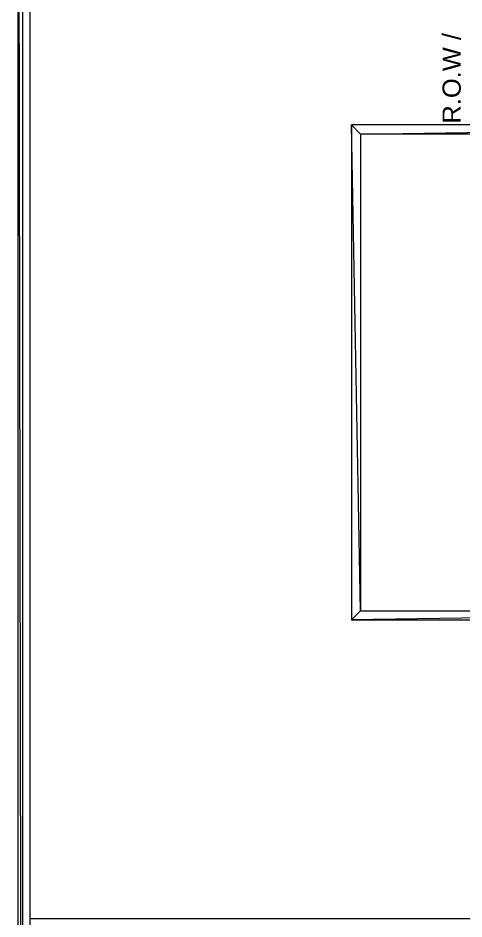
# Model space of a CAD drawing. Header units: inches. Extents: x 11 to 850, y 10 to 598.
# Drawn here: x 11.3 to 108.1, y 303.1 to 498.6 of the extents above; entities that cross this region are included whole.
import ezdxf

# ---------------------------------------------------------------- set-up
doc = ezdxf.new("R2010")
doc.units = ezdxf.units.IN
doc.header["$MEASUREMENT"] = 0
doc.layers.add('PDF_Geometry', color=7, linetype='Continuous')
doc.layers.add('PDF_Text', color=7, linetype='Continuous')
doc.styles.add('PDF Arial', font='arial.ttf')

msp = doc.modelspace()

# ---------------------------------------------------------------- linework, layer by layer
at = {"layer": 'PDF_Geometry', "lineweight": 0}
for points in [[(12.36, 596.91), (11.32, 597.95), (12.36, 11.19), (12.36, 596.91)], [(11.32, 597.95), (12.36, 11.19), (11.32, 10.15), (11.32, 597.95)], [(743.17, 129.97), (743.17, 596.19), (13.86, 596.19), (13.86, 12.88)], [(13.86, 303.2), (742.78, 303.2), (742.78, 595.74), (13.86, 595.74), (13.86, 303.2)]]:
    msp.add_lwpolyline(points, dxfattribs=at)
at = {"layer": 'PDF_Geometry', "color": 1, "lineweight": 0}
for points in [[(83.71, 475.42), (85.66, 473.4), (215.08, 475.42), (83.71, 475.42)], [(83.71, 367.98), (85.66, 369.93), (83.71, 475.42), (83.71, 367.98)], [(85.66, 369.93), (83.71, 475.42), (85.66, 473.4), (85.66, 369.93)], [(85.66, 473.4), (215.08, 475.42), (213.06, 473.4), (85.66, 473.4)], [(215.08, 367.98), (213.06, 369.93), (83.71, 367.98), (215.08, 367.98)], [(213.06, 369.93), (83.71, 367.98), (85.66, 369.93), (213.06, 369.93)]]:
    msp.add_lwpolyline(points, dxfattribs=at)

# ---------------------------------------------------------------- texts
at = {"layer": 'PDF_Text', "insert": (107.45, 475.66), "char_height": 3.9571, "attachment_point": 7, "rotation": 90, "style": 'PDF Arial'}
msp.add_mtext('\\W1.000550;R.O.W /', dxfattribs=at)

doc.saveas('drawing.dxf')
